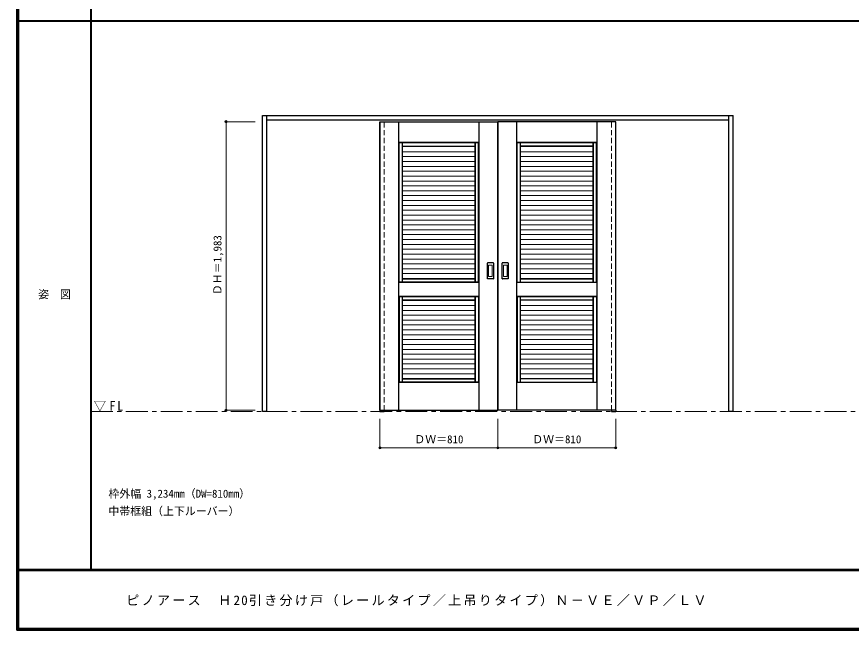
# Model space of a CAD drawing. Units: millimetres, scale not verified. Extents: x -6000 to 5700, y -4307 to 4260.
# Drawn here: x -6000 to -267, y -4205 to 12 of the extents above; entities that cross this region are included whole.
import ezdxf
from ezdxf.enums import TextEntityAlignment as Align

# ---------------------------------------------------------------- set-up
doc = ezdxf.new("R2010")
doc.units = ezdxf.units.MM
doc.header["$LTSCALE"] = 30
doc.header["$PDMODE"] = 32
doc.header["$PDSIZE"] = 15
doc.linetypes.add('CHAIN1', pattern=[8, 5, -1, 1, -1])
doc.linetypes.add('DASHED1', pattern=[1.8, 1.2, -0.6])
for name, color, linetype, lineweight in [('0-1_通り芯', 7, 'CHAIN1', 18), ('0-2_扉', 3, 'Continuous', 25), ('0-3_仕上げ', 7, 'Continuous', 18), ('0-4_枠', 3, 'Continuous', 25), ('0-6_引手', 7, 'Continuous', 18), ('0-B_寸法', 7, 'Continuous', 9), ('F-1_枠', 6, 'Continuous', 40)]:
    doc.layers.add(name, color=color, linetype=linetype, lineweight=lineweight)
doc.layers.add('0-A_文字', color=7, linetype='Continuous')
doc.layers.add('F-A_文字', color=7, linetype='Continuous')
doc.styles.add('ＭＳ ゴシック', font='')
doc.styles.get('ＭＳ ゴシック').set_extended_font_data('MS Gothic')

msp = doc.modelspace()

# ---------------------------------------------------------------- linework, layer by layer
at = {"layer": '0-1_通り芯'}
msp.add_line((-5490, -2701.25), (100, -2701.25), dxfattribs=at)
at = {"layer": '0-2_扉'}
for p, q in [((-3505, -709.75), (-2695, -709.75)), ((-3505, -2692.75), (-3505, -709.75)), ((-1885, -709.75), (-2695, -709.75)), ((-2695, -2692.75), (-2695, -709.75)), ((-1885, -2692.75), (-1885, -709.75)), ((-3505, -2692.75), (-2695, -2692.75)), ((-1885, -2692.75), (-2695, -2692.75))]:
    msp.add_line(p, q, dxfattribs=at)
at = {"layer": '0-2_扉', "color": 4, "linetype": 'DASHED1', "lineweight": 9}
for p, q in [((-3475, -2692.75), (-3475, -709.75)), ((-1915, -2692.75), (-1915, -709.75))]:
    msp.add_line(p, q, dxfattribs=at)
at = {"layer": '0-3_仕上げ'}
for p, q in [((-3503, -2692.75), (-3503, -709.75)), ((-3377, -2692.75), (-3377, -709.75)), ((-3376, -850.75), (-3376, -709.75)), ((-3375, -849.75), (-3375, -709.75)), ((-2825, -849.75), (-2825, -709.75)), ((-2824, -850.75), (-2824, -709.75)), ((-2823, -2692.75), (-2823, -709.75)), ((-2697, -2692.75), (-2697, -709.75)), ((-2693, -2692.75), (-2693, -709.75)), ((-2567, -2692.75), (-2567, -709.75)), ((-2566, -850.75), (-2566, -709.75)), ((-2565, -849.75), (-2565, -709.75)), ((-2015, -849.75), (-2015, -709.75)), ((-2014, -850.75), (-2014, -709.75)), ((-2013, -2692.75), (-2013, -709.75)), ((-1887, -2692.75), (-1887, -709.75)), ((-3375, -849.75), (-3376, -850.75)), ((-3373, -853.75), (-3376, -850.75)), ((-2825, -849.75), (-3375, -849.75)), ((-3372, -855.75), (-3372, -1811.75)), ((-3372, -855.75), (-2828, -855.75)), ((-3351, -855.75), (-3351, -1811.75)), ((-2849, -855.75), (-2849, -1811.75)), ((-2828, -855.75), (-2828, -1811.75)), ((-2824, -850.75), (-2827, -853.75)), ((-2825, -849.75), (-2824, -850.75)), ((-2565, -849.75), (-2566, -850.75)), ((-2566, -850.75), (-2563, -853.75)), ((-2565, -849.75), (-2015, -849.75)), ((-2018, -855.75), (-2562, -855.75)), ((-2562, -855.75), (-2562, -1811.75)), ((-2541, -855.75), (-2541, -1811.75)), ((-2039, -855.75), (-2039, -1811.75)), ((-2018, -855.75), (-2018, -1811.75)), ((-2017, -853.75), (-2014, -850.75)), ((-2015, -849.75), (-2014, -850.75)), ((-3350, -878.71), (-2850, -878.71)), ((-2850, -880.21), (-3350, -880.21)), ((-2850, -916.28), (-3350, -916.28)), ((-2851, -876.75), (-3349, -876.75)), ((-2040, -878.71), (-2540, -878.71)), ((-2540, -880.21), (-2040, -880.21)), ((-2540, -916.28), (-2040, -916.28)), ((-2539, -876.75), (-2041, -876.75)), ((-2850, -949.78), (-3350, -949.78)), ((-2540, -949.78), (-2040, -949.78)), ((-2850, -983.28), (-3350, -983.28)), ((-2850, -1016.78), (-3350, -1016.78)), ((-2540, -983.28), (-2040, -983.28)), ((-2540, -1016.78), (-2040, -1016.78)), ((-2850, -1050.28), (-3350, -1050.28)), ((-2850, -1083.78), (-3350, -1083.78)), ((-2540, -1050.28), (-2040, -1050.28)), ((-2540, -1083.78), (-2040, -1083.78)), ((-2850, -1117.28), (-3350, -1117.28)), ((-2540, -1117.28), (-2040, -1117.28)), ((-2850, -1150.78), (-3350, -1150.78)), ((-2850, -1184.28), (-3350, -1184.28)), ((-2540, -1150.78), (-2040, -1150.78)), ((-2540, -1184.28), (-2040, -1184.28)), ((-2850, -1217.78), (-3350, -1217.78)), ((-2850, -1251.28), (-3350, -1251.28)), ((-2540, -1217.78), (-2040, -1217.78)), ((-2540, -1251.28), (-2040, -1251.28)), ((-2850, -1284.78), (-3350, -1284.78)), ((-2850, -1318.28), (-3350, -1318.28)), ((-2540, -1284.78), (-2040, -1284.78)), ((-2540, -1318.28), (-2040, -1318.28)), ((-2850, -1351.78), (-3350, -1351.78)), ((-2540, -1351.78), (-2040, -1351.78)), ((-2850, -1385.28), (-3350, -1385.28)), ((-2850, -1418.78), (-3350, -1418.78)), ((-2540, -1385.28), (-2040, -1385.28)), ((-2540, -1418.78), (-2040, -1418.78)), ((-2850, -1452.28), (-3350, -1452.28)), ((-2850, -1485.78), (-3350, -1485.78)), ((-2540, -1452.28), (-2040, -1452.28)), ((-2540, -1485.78), (-2040, -1485.78)), ((-2850, -1519.28), (-3350, -1519.28)), ((-2540, -1519.28), (-2040, -1519.28)), ((-2850, -1552.78), (-3350, -1552.78)), ((-2850, -1586.28), (-3350, -1586.28)), ((-2540, -1552.78), (-2040, -1552.78)), ((-2540, -1586.28), (-2040, -1586.28)), ((-2850, -1619.78), (-3350, -1619.78)), ((-2850, -1653.28), (-3350, -1653.28)), ((-2540, -1619.78), (-2040, -1619.78)), ((-2540, -1653.28), (-2040, -1653.28)), ((-2850, -1686.78), (-3350, -1686.78)), ((-2540, -1686.78), (-2040, -1686.78)), ((-2850, -1720.28), (-3350, -1720.28)), ((-2850, -1753.78), (-3350, -1753.78)), ((-2540, -1720.28), (-2040, -1720.28)), ((-2540, -1753.78), (-2040, -1753.78)), ((-3376, -1814.75), (-3373, -1811.75)), ((-3375, -1815.75), (-3376, -1814.75)), ((-3375, -1907.75), (-3375, -1815.75)), ((-2825, -1815.75), (-3375, -1815.75)), ((-2850, -1787.28), (-3350, -1787.28)), ((-3350, -1789.75), (-3349, -1790.75)), ((-3349, -1790.75), (-3349, -1811.75)), ((-2850, -1789.75), (-2851, -1790.75)), ((-2827, -1811.75), (-2824, -1814.75)), ((-2825, -1815.75), (-2824, -1814.75)), ((-2825, -1907.75), (-2825, -1815.75)), ((-2824, -1908.75), (-2824, -1814.75)), ((-2563, -1811.75), (-2566, -1814.75)), ((-2565, -1815.75), (-2566, -1814.75)), ((-2566, -1908.75), (-2566, -1814.75)), ((-2565, -1907.75), (-2565, -1815.75)), ((-2565, -1815.75), (-2015, -1815.75)), ((-2540, -1787.28), (-2040, -1787.28)), ((-2540, -1789.75), (-2539, -1790.75)), ((-2040, -1789.75), (-2041, -1790.75)), ((-2041, -1790.75), (-2041, -1811.75)), ((-2014, -1814.75), (-2017, -1811.75)), ((-2015, -1815.75), (-2014, -1814.75)), ((-2015, -1907.75), (-2015, -1815.75)), ((-3376, -1908.75), (-3375, -1907.75)), ((-3375, -1907.75), (-2825, -1907.75)), ((-3372, -1913.75), (-3372, -2498.75)), ((-3372, -1913.75), (-2828, -1913.75)), ((-3351, -1913.75), (-3351, -2498.75)), ((-3350, -1936.71), (-2850, -1936.71)), ((-2851, -1934.75), (-3349, -1934.75)), ((-2849, -1913.75), (-2849, -2498.75)), ((-2828, -1913.75), (-2828, -2498.75)), ((-2824, -1908.75), (-2827, -1911.75)), ((-2824, -1908.75), (-2825, -1907.75)), ((-2566, -1908.75), (-2565, -1907.75)), ((-2566, -1908.75), (-2563, -1911.75)), ((-2015, -1907.75), (-2565, -1907.75)), ((-2018, -1913.75), (-2562, -1913.75)), ((-2562, -1913.75), (-2562, -2498.75)), ((-2541, -1913.75), (-2541, -2498.75)), ((-2040, -1936.71), (-2540, -1936.71)), ((-2539, -1934.75), (-2041, -1934.75)), ((-2039, -1913.75), (-2039, -2498.75)), ((-2018, -1913.75), (-2018, -2498.75)), ((-2014, -1908.75), (-2015, -1907.75)), ((-2850, -1972.79), (-3350, -1972.79)), ((-2850, -2006.29), (-3350, -2006.29)), ((-2540, -1972.79), (-2040, -1972.79)), ((-2540, -2006.29), (-2040, -2006.29)), ((-2850, -2039.78), (-3350, -2039.78)), ((-2540, -2039.78), (-2040, -2039.78)), ((-2850, -2073.28), (-3350, -2073.28)), ((-2850, -2106.78), (-3350, -2106.78)), ((-2540, -2073.28), (-2040, -2073.28)), ((-2540, -2106.78), (-2040, -2106.78)), ((-2850, -2140.28), (-3350, -2140.28)), ((-2850, -2173.78), (-3350, -2173.78)), ((-2540, -2140.28), (-2040, -2140.28)), ((-2540, -2173.78), (-2040, -2173.78)), ((-2850, -2207.28), (-3350, -2207.28)), ((-2540, -2207.28), (-2040, -2207.28)), ((-2850, -2240.78), (-3350, -2240.78)), ((-2850, -2274.28), (-3350, -2274.28)), ((-2540, -2240.78), (-2040, -2240.78)), ((-2540, -2274.28), (-2040, -2274.28)), ((-2850, -2307.78), (-3350, -2307.78)), ((-2850, -2341.28), (-3350, -2341.28)), ((-2540, -2307.78), (-2040, -2307.78)), ((-2540, -2341.28), (-2040, -2341.28)), ((-2850, -2374.78), (-3350, -2374.78)), ((-2540, -2374.78), (-2040, -2374.78)), ((-2850, -2408.28), (-3350, -2408.28)), ((-2850, -2441.78), (-3350, -2441.78)), ((-2540, -2408.28), (-2040, -2408.28)), ((-2540, -2441.78), (-2040, -2441.78)), ((-3376, -2501.75), (-3373, -2498.75)), ((-3375, -2502.75), (-3376, -2501.75)), ((-3376, -2692.75), (-3376, -2501.75)), ((-3375, -2692.75), (-3375, -2502.75)), ((-2825, -2502.75), (-3375, -2502.75)), ((-2850, -2475.28), (-3350, -2475.28)), ((-3350, -2476.75), (-3349, -2477.75)), ((-3349, -2477.75), (-3349, -2498.75)), ((-3349, -2477.75), (-2851, -2477.75)), ((-2850, -2476.75), (-2851, -2477.75)), ((-2851, -2477.75), (-2851, -2498.75)), ((-2827, -2498.75), (-2824, -2501.75)), ((-2825, -2502.75), (-2824, -2501.75)), ((-2825, -2692.75), (-2825, -2502.75)), ((-2824, -2692.75), (-2824, -2501.75)), ((-2563, -2498.75), (-2566, -2501.75)), ((-2566, -2692.75), (-2566, -2501.75)), ((-2565, -2502.75), (-2566, -2501.75)), ((-2565, -2692.75), (-2565, -2502.75)), ((-2565, -2502.75), (-2015, -2502.75)), ((-2540, -2475.28), (-2040, -2475.28)), ((-2540, -2476.75), (-2539, -2477.75)), ((-2041, -2477.75), (-2539, -2477.75)), ((-2539, -2477.75), (-2539, -2498.75)), ((-2040, -2476.75), (-2041, -2477.75)), ((-2041, -2477.75), (-2041, -2498.75)), ((-2014, -2501.75), (-2017, -2498.75)), ((-2015, -2502.75), (-2014, -2501.75)), ((-2015, -2692.75), (-2015, -2502.75)), ((-2014, -2692.75), (-2014, -2501.75))]:
    msp.add_line(p, q, dxfattribs=at)
at = {"layer": '0-3_仕上げ', "color": 3, "lineweight": 25}
for p, q in [((-3373, -1811.75), (-3373, -853.75)), ((-2827, -853.75), (-3373, -853.75)), ((-3350, -1811.75), (-3350, -853.75)), ((-2850, -1811.75), (-2850, -853.75)), ((-2827, -1811.75), (-2827, -853.75)), ((-2563, -1811.75), (-2563, -853.75)), ((-2563, -853.75), (-2017, -853.75)), ((-2540, -1811.75), (-2540, -853.75)), ((-2040, -1811.75), (-2040, -853.75)), ((-2017, -1811.75), (-2017, -853.75)), ((-3350, -877.75), (-2850, -877.75)), ((-2040, -877.75), (-2540, -877.75)), ((-2827, -1811.75), (-3373, -1811.75)), ((-3350, -1789.75), (-2850, -1789.75)), ((-2563, -1811.75), (-2017, -1811.75)), ((-2040, -1789.75), (-2540, -1789.75)), ((-3373, -1911.75), (-3373, -2498.75)), ((-3373, -1911.75), (-2827, -1911.75)), ((-3350, -2498.75), (-3350, -1911.75)), ((-3350, -1935.75), (-2850, -1935.75)), ((-2850, -2498.75), (-2850, -1911.75)), ((-2827, -1911.75), (-2827, -2498.75)), ((-2563, -1911.75), (-2563, -2498.75)), ((-2017, -1911.75), (-2563, -1911.75)), ((-2540, -2498.75), (-2540, -1911.75)), ((-2040, -1935.75), (-2540, -1935.75)), ((-2040, -2498.75), (-2040, -1911.75)), ((-2017, -1911.75), (-2017, -2498.75)), ((-2827, -2498.75), (-3373, -2498.75)), ((-3350, -2476.75), (-2850, -2476.75)), ((-2563, -2498.75), (-2017, -2498.75)), ((-2040, -2476.75), (-2540, -2476.75))]:
    msp.add_line(p, q, dxfattribs=at)
at = {"layer": '0-3_仕上げ'}
for points in [[(-3350, -877.75), (-3349, -876.75), (-3349, -855.75)], [(-2850, -877.75), (-2851, -876.75), (-2851, -855.75)], [(-2540, -877.75), (-2539, -876.75), (-2539, -855.75)], [(-2040, -877.75), (-2041, -876.75), (-2041, -855.75)], [(-3373, -1911.75), (-3376, -1908.75), (-3376, -1814.75)], [(-3349, -1790.75), (-2851, -1790.75), (-2851, -1811.75)], [(-2041, -1790.75), (-2539, -1790.75), (-2539, -1811.75)], [(-2017, -1911.75), (-2014, -1908.75), (-2014, -1814.75)], [(-3350, -1935.75), (-3349, -1934.75), (-3349, -1913.75)], [(-2850, -1935.75), (-2851, -1934.75), (-2851, -1913.75)], [(-2540, -1935.75), (-2539, -1934.75), (-2539, -1913.75)], [(-2040, -1935.75), (-2041, -1934.75), (-2041, -1913.75)]]:
    msp.add_lwpolyline(points, dxfattribs=at)
at = {"layer": '0-4_枠'}
for p, q in [((-4312, -2701.25), (-4312, -666.25)), ((-4312, -666.25), (-1078, -666.25)), ((-4282, -2701.25), (-4282, -666.25)), ((-1108, -2701.25), (-1108, -666.25)), ((-1078, -2701.25), (-1078, -666.25)), ((-4282, -696.25), (-1108, -696.25)), ((-3505, -2692.75), (-3505, -2701.25)), ((-3475, -2692.75), (-3475, -2701.25)), ((-1915, -2692.75), (-1915, -2701.25)), ((-1885, -2692.75), (-1885, -2701.25)), ((-4282, -2701.25), (-4312, -2701.25)), ((-3505, -2701.25), (-3475, -2701.25)), ((-1915, -2701.25), (-1885, -2701.25)), ((-1078, -2701.25), (-1108, -2701.25))]:
    msp.add_line(p, q, dxfattribs=at)
at = {"layer": '0-4_枠', "color": 4, "linetype": 'DASHED1', "lineweight": 9}
for p, q in [((-3505, -2692.75), (-3505, -696.25)), ((-3475, -2692.75), (-3475, -696.25)), ((-1915, -2692.75), (-1915, -696.25)), ((-1885, -2692.75), (-1885, -696.25))]:
    msp.add_line(p, q, dxfattribs=at)
at = {"layer": '0-6_引手', "color": 3, "lineweight": 25}
for p, q in [((-2767, -1788.75), (-2767, -1681.75)), ((-2726.5, -1680.25), (-2765.5, -1680.25)), ((-2725, -1681.75), (-2725, -1788.75)), ((-2665, -1788.75), (-2665, -1681.75)), ((-2624.5, -1680.25), (-2663.5, -1680.25)), ((-2623, -1681.75), (-2623, -1788.75)), ((-2726.5, -1790.25), (-2765.5, -1790.25)), ((-2624.5, -1790.25), (-2663.5, -1790.25))]:
    msp.add_line(p, q, dxfattribs=at)
at = {"layer": '0-6_引手'}
for p, q in [((-2758.5, -1772.75), (-2758.5, -1697.75)), ((-2735, -1696.25), (-2757, -1696.25)), ((-2733.5, -1697.75), (-2733.5, -1772.75)), ((-2656.5, -1772.75), (-2656.5, -1697.75)), ((-2633, -1696.25), (-2655, -1696.25)), ((-2631.5, -1697.75), (-2631.5, -1772.75)), ((-2735, -1774.25), (-2757, -1774.25)), ((-2633, -1774.25), (-2655, -1774.25))]:
    msp.add_line(p, q, dxfattribs=at)
at = {"layer": '0-6_引手', "color": 3, "lineweight": 25}
for centre, start, end in [((-2765.5, -1681.75), 90, 180), ((-2726.5, -1681.75), 0, 90), ((-2663.5, -1681.75), 90, 180), ((-2624.5, -1681.75), 0, 90), ((-2765.5, -1788.75), 180, 270), ((-2726.5, -1788.75), 270, 0), ((-2663.5, -1788.75), 180, 270), ((-2624.5, -1788.75), 270, 0)]:
    msp.add_arc(centre, 1.5, start, end, dxfattribs=at)
at = {"layer": '0-6_引手'}
for centre, start, end in [((-2757, -1697.75), 90, 180), ((-2735, -1697.75), 0, 90), ((-2655, -1697.75), 90, 180), ((-2633, -1697.75), 0, 90), ((-2757, -1772.75), 180, 270), ((-2735, -1772.75), 270, 0), ((-2655, -1772.75), 180, 270), ((-2633, -1772.75), 270, 0)]:
    msp.add_arc(centre, 1.5, start, end, dxfattribs=at)
at = {"layer": '0-B_寸法', "color": 4}
for p, q in [((-4562, -709.75), (-4362, -709.75)), ((-4562, -709.75), (-4562, -2692.75)), ((-4562, -2692.75), (-4362, -2692.75)), ((-3505, -2951.25), (-3505, -2751.25)), ((-2695, -2951.25), (-2695, -2751.25)), ((-1885, -2951.25), (-1885, -2751.25)), ((-3505, -2951.25), (-1885, -2951.25))]:
    msp.add_line(p, q, dxfattribs=at)
at = {"layer": '0-B_寸法'}
for p in [(-4562, -709.75), (-4562, -2692.75), (-3505, -2951.25), (-2695, -2951.25), (-1885, -2951.25)]:
    msp.add_point(p, dxfattribs=at)
at = {"layer": 'F-1_枠'}
for p, q in [((-6000, 4175), (-6000, -4205)), ((-5995, 4175), (-5995, -4205)), ((-5990, 4175), (-5990, -4205)), ((-5490, 4175), (-5490, -3790)), ((-6000, -15.5), (5700, -15.5)), ((5700, -3790), (-6000, -3790)), ((5700, -3795), (-6000, -3795)), ((5700, -4195), (-6000, -4195)), ((5700, -4200), (-6000, -4200)), ((5700, -4205), (-6000, -4205))]:
    msp.add_line(p, q, dxfattribs=at)

# ---------------------------------------------------------------- texts
at = {"layer": '0-A_文字', "style": 'ＭＳ ゴシック'}
for s, p in [('枠外幅 3,234mm（DW=810mm）', (-5370, -3310)), ('中帯框組（上下ルーバー）', (-5370, -3430))]:
    msp.add_text(s, height=54.99, dxfattribs=at).set_placement(p, align=Align.BOTTOM_LEFT)
at = {"layer": '0-A_文字', "insert": (-5471.25, -2701.25), "char_height": 65.98, "attachment_point": 7, "style": 'ＭＳ ゴシック'}
msp.add_mtext('\\T1.26;\\W0.95;▽FL', dxfattribs=at)
at = {"layer": '0-B_寸法', "style": 'ＭＳ ゴシック'}
msp.add_text('ＤＨ＝1,983', height=54.99, rotation=90, dxfattribs=at).set_placement((-4577, -1901.5), align=Align.BOTTOM_LEFT)
for p in [(-3268.75, -2936.25), (-2458.75, -2936.25)]:
    msp.add_text('ＤＷ＝810', height=54.99, dxfattribs=at).set_placement(p, align=Align.BOTTOM_LEFT)
at = {"layer": 'F-A_文字', "style": 'ＭＳ ゴシック'}
msp.add_text('姿\u3000図', height=54.99, dxfattribs=at).set_placement((-5852.5, -1940.25), align=Align.BOTTOM_LEFT)
at = {"layer": 'F-A_文字', "insert": (-5247.55, -4040), "char_height": 65.98, "attachment_point": 7, "style": 'ＭＳ ゴシック'}
msp.add_mtext('\\T1.17;ピノアース\u3000Ｈ20引き分け戸（レールタイプ／上吊りタイプ）Ｎ－ＶＥ／ＶＰ／ＬＶ', dxfattribs=at)

doc.saveas('drawing.dxf')
